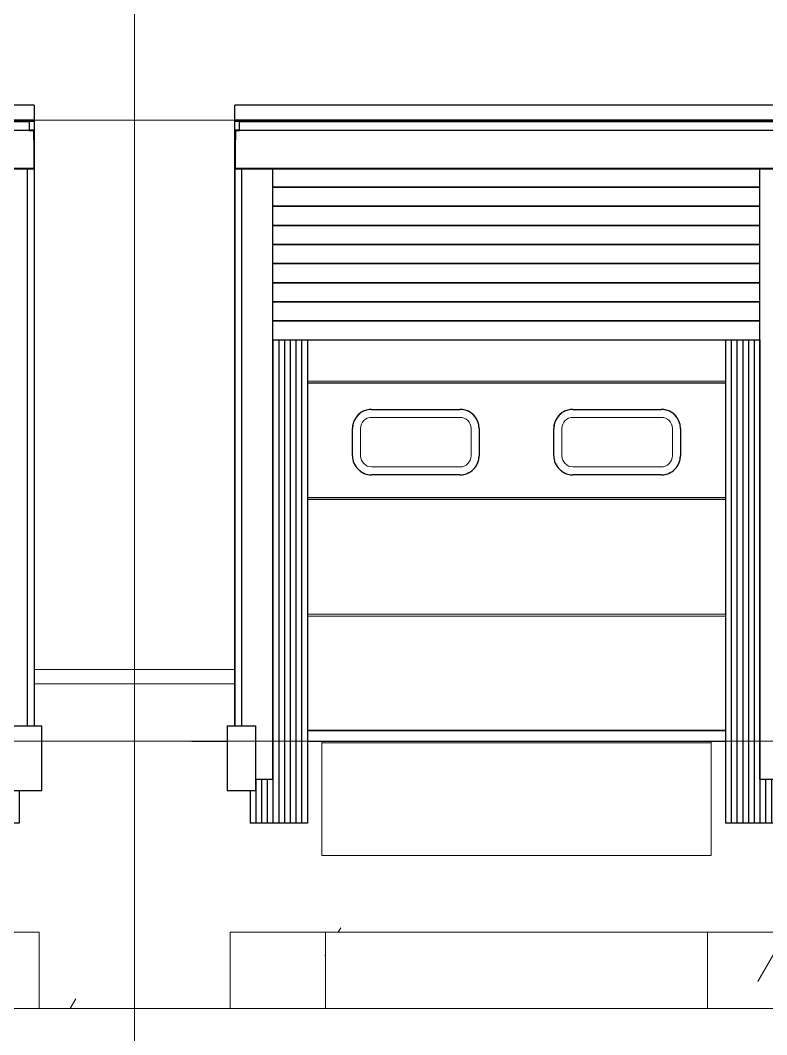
# Model space of a CAD drawing. Extents: x 692141 to 693595, y 1492301 to 1494225.
# Drawn here: x 692319.66 to 692323.57, y 1492374.68 to 1492379.99 of the extents above; entities that cross this region are included whole.
import ezdxf

# ---------------------------------------------------------------- set-up
doc = ezdxf.new("R2010")
doc.units = 0
doc.header["$MEASUREMENT"] = 0
for name, pattern in [('Centre', [7937.5, 1587.5, -1190.625, 3968.75, -1190.625]), ('Grid Line', [5556.25, 3175, -793.75, 793.75, -793.75]), ('Čárka', [3175, 1587.5, -1587.5])]:
    doc.linetypes.add(name, pattern=pattern)
for name, color, linetype, lineweight in [('A-DETL-GENF', 92, 'Continuous', 5), ('A-FLOR', 192, 'Continuous', 5), ('A-FLOR-LEVL', 8, 'Grid Line', 5), ('A-GENM', 13, 'Continuous', 5), ('A-WALL-PATT', 111, 'Continuous', 5), ('S-BEAM', 12, 'Continuous', 5), ('S-GRID', 1, 'Continuous', 5)]:
    doc.layers.add(name, color=color, linetype=linetype, lineweight=lineweight)
doc.layers.add('A-DOOR', color=2, linetype='Continuous')

# ---------------------------------------------------------------- blocks, each defined once
blk = doc.blocks.new('HAVI-DC_R19_AR_120_STRUCTURE_rvt-2-500_ELEVATION 4')
at = {"layer": 'S-BEAM'}
h = blk.add_hatch(dxfattribs=at)
h.set_pattern_fill('FP_109', color=256, style=0, pattern_type=2)
h.set_pattern_definition([(0, (212730.054, 1200), (4064, 1016), [167.64, -2880.36, 167.64, -2880.36, -16256]), (0, (212730.054, 1200), (4064, 1016), [-6096, 167.64, -5928.36, 167.64, -2880.36, -7112]), (0, (212730.054, 1200), (4064, 1016), [-15240, 167.64, -1864.36, 167.64, -4912.36]), (120, (214254.054, 1708), (-2911.881810244989, 3011.527240979959), [167.64, -2880.36, 167.64, -2880.36, -16256]), (120, (214254.054, 1708), (-2911.881810244989, 3011.527240979959), [-6095.999999999999, 167.64, -5928.359999999999, 167.64, -2880.36, -7111.999999999999]), (120, (214254.054, 1708), (-2911.881810244989, 3011.527240979959), [-15240, 167.64, -1864.36, 167.64, -4912.359999999999]), (240, (214762.054, 3740), (-1152.118189755009, -4027.527240979959), [167.64, -2880.36, 167.64, -2880.36, -16256]), (240, (214762.054, 3740), (-1152.118189755009, -4027.527240979959), [-6096, 167.64, -5928.36, 167.64, -2880.36, -7112]), (240, (214762.054, 3740), (-1152.118189755009, -4027.527240979959), [-15240, 167.64, -1864.36, 167.64, -4912.36])])
h.paths.add_polyline_path([(58499.75461878081, 0), (59499.87292609917, 0), (59499.87292609917, 399.9999999999783), (61499.75461878074, 399.9999999999783), (61499.75461878074, 0), (63500.10954073607, 0), (63500.10954073607, 399.9999999999783), (65499.99123341763, 399.9999999999783), (65499.99123341763, 0), (66499.87292609927, 0), (66499.87292609927, 1400.00000000138), (66014.75461878075, 1400.00000000138), (66014.75461878075, 1139.999999997003), (65894.75461878076, 1139.999999997003), (65894.75461878076, 969.9999999969727), (65594.75461878075, 969.9999999969727), (65594.75461878075, 1400.00000000138), (65519.99123341773, 1400.00000000138), (65519.99123341773, 799.9999999999914), (63479.99123341771, 799.9999999999914), (63479.99123341771, 1400.00000000138), (63404.75461878077, 1400.00000000138), (63404.75461878077, 969.9999999969727), (63104.75461878075, 969.9999999969727), (63104.75461878075, 1139.999999997003), (62984.75461878075, 1139.999999997003), (62984.75461878075, 1400.00000000138), (62014.75461878076, 1400.00000000138), (62014.75461878076, 1139.999999997003), (61894.75461878075, 1139.999999997003), (61894.75461878075, 969.9999999969727), (61594.75461878073, 969.9999999969727), (61594.75461878073, 1400.00000000138), (61519.75461878171, 1400.00000000138), (61519.75461878171, 799.9999999999914), (59479.75461878171, 799.9999999999914), (59479.75461878171, 1400.00000000138), (59404.75461878076, 1400.00000000138), (59404.75461878076, 969.9999999969727), (59104.75461878075, 969.9999999969727), (59104.75461878075, 1139.999999997003), (58984.75461878075, 1139.999999997003), (58984.75461878075, 1400.00000000138), (58499.75461878081, 1400.00000000138), (58499.75461878081, 542.3627569251257)], flags=0)
at = {"layer": 'S-BEAM', "color": 7}
for p, q in [((62014.7546187809, 1400.000000001379), (62984.75461878091, 1400.000000001379)), ((63404.75461878089, 1400.000000001379), (63479.99123341786, 1400.000000001379)), ((63479.99123341786, 800.0000000000011), (63479.99123341786, 1400.000000001379)), ((65519.99123341785, 1400.000000001379), (65594.75461878088, 1400.000000001379)), ((65519.99123341785, 1400.000000001379), (65519.99123341785, 800.0000000000011)), ((65519.99123341785, 800.0000000000011), (63479.99123341784, 800.0000000000011)), ((63500.1095407362, -1.177618003112002e-11), (63500.1095407362, 399.9999999999613)), ((63500.1095407362, 399.9999999999613), (65499.99123341777, 399.9999999999613)), ((65499.99123341777, 399.9999999999613), (65499.99123341777, -1.177618003112002e-11)), ((65499.99123341777, -1.177618003112002e-11), (63500.1095407362, -1.177618003112002e-11))]:
    blk.add_line(p, q, dxfattribs=at)
blk = doc.blocks.new('Column Center Mark - Column Center Mark-439589-500_ELEVATION 4')
at = {"layer": 'A-DETL-GENF', "lineweight": 9}
for p, q in [((43649.75461878071, 74.99999999996534), (43649.75461878071, -75.00000000003465)), ((43574.75461878071, -3.465174813754857e-11), (43724.75461878071, -3.465174813754857e-11))]:
    blk.add_line(p, q, dxfattribs=at)
blk = doc.blocks.new('Loading-Equipment_Dock-levellers_Loading-Systems_Swing-Lip_232M_100kN - PowerRamp 232M100 2100 x 3000 mm-460557-500_ELEVATION 4')
at = {"layer": 'A-GENM'}
for p, q in [((51479.75461878094, 1390.000000001369), (53519.75461878094, 1390.000000001369)), ((51479.75461878094, 800.0000000013796), (51479.75461878094, 1390.000000001369)), ((53519.75461878094, 800.0000000013796), (53519.75461878094, 1390.000000001369)), ((53519.75461878094, 800.0000000013796), (51479.75461878094, 800.0000000013796))]:
    blk.add_line(p, q, dxfattribs=at)
blk = doc.blocks.new('Door_ASSA-ABLOY DS6070B Inflatable shelter - Insulated wall-V79-500_ELEVATION 4')
at = {"layer": 'A-DOOR', "color": 47}
for p, q in [((63024.75461878096, 4652.807871864885), (63024.75461878096, 4729.999999996988)), ((65974.75461878093, 4729.999999996979), (63024.75461878096, 4729.999999996988)), ((65974.75461878093, 4729.999999996979), (65974.75461878093, 4652.807871864876)), ((63023.75461878096, 4649.999999996991), (63023.75461878096, 4598.999999996989)), ((63024.75461878096, 4647.691042939573), (63024.75461878096, 4652.807871864885)), ((63024.75461878096, 4652.807871864885), (65974.75461878093, 4652.807871864876)), ((63024.75461878096, 4644.684469772975), (63024.75461878096, 4647.691042939573)), ((65974.75461878093, 4647.691042939563), (63024.75461878096, 4647.691042939573)), ((65974.75461878093, 4644.684469772965), (63024.75461878096, 4644.684469772974)), ((63049.75461878096, 4598.999999996989), (63049.75461878096, 4647.69104293955)), ((65947.75461878095, 4641.364026622491), (63049.75461878095, 4641.364026622491)), ((65947.75461878093, 4647.691042939549), (65947.75461878093, 4598.999999997001)), ((65974.75461878093, 4652.807871864876), (65974.75461878093, 4647.691042939563)), ((65974.75461878093, 4647.691042939563), (65974.75461878093, 4644.684469772965)), ((65975.75461878093, 4598.999999997001), (65975.75461878093, 4649.999999996992)), ((63049.75461878096, 4598.99999999699), (63023.75461878096, 4598.99999999699)), ((63023.75461878096, 4598.999999996989), (63023.75461878096, 4538.99999999699)), ((63027.75461878095, 4598.99999999703), (63027.75461878095, 4547.999999997032)), ((63027.75461878095, 4547.999999997032), (63027.75461878095, 4598.999999997029)), ((63027.75461878095, 4538.99999999699), (63027.75461878095, 4595.99999999699)), ((63027.75461878095, 4595.99999999699), (63049.75461878096, 4595.99999999699)), ((63027.75461878095, 4397.999999996989), (63027.75461878095, 4595.99999999699)), ((65971.75461878093, 4595.999999996991), (63027.75461878095, 4595.999999996991)), ((63049.75461878096, 4595.99999999699), (63049.75461878096, 4598.999999996989)), ((65975.75461878093, 4598.999999997001), (65947.75461878093, 4598.999999997001)), ((65947.75461878093, 4598.999999997001), (65947.75461878093, 4595.999999997001)), ((65952.9371794539, 4595.999999997001), (65971.75461878093, 4595.999999997001)), ((65971.75461878093, 4598.99999999703), (65971.75461878093, 4547.999999997031)), ((65971.75461878093, 4547.999999997032), (65971.75461878093, 4598.999999997029)), ((65971.75461878093, 4595.999999997001), (65971.75461878093, 4538.999999996992)), ((65971.75461878093, 4595.99999999699), (65971.75461878093, 4397.999999996989)), ((65975.75461878093, 4538.999999996991), (65975.75461878093, 4598.999999997001)), ((63023.75461878096, 4538.99999999699), (63027.75461878095, 4538.99999999699)), ((63024.75461878096, 4547.999999996992), (63024.75461878096, 1479.999999996993)), ((63024.75461878096, 1479.999999996995), (63024.75461878096, 4538.999999997)), ((65971.75461878093, 4538.999999996991), (65975.75461878093, 4538.999999996991)), ((65974.75461878093, 4547.999999996992), (65974.75461878093, 1479.999999996993)), ((65974.75461878093, 4538.999999997), (65974.75461878093, 1479.999999996996)), ((63027.75461878095, 4394.999999996989), (63027.75461878095, 4397.999999996989)), ((65971.75461878093, 4397.999999996989), (63027.75461878095, 4397.999999996989)), ((65971.75461878093, 4397.999999996989), (63027.75461878095, 4397.999999996989)), ((65971.75461878093, 4394.99999999699), (63027.75461878095, 4394.99999999699)), ((63061.76127485434, 1479.999999996993), (63061.76127485434, 4394.999999996971)), ((65937.74796270719, 4394.999999996971), (65937.74796270719, 1479.999999996993)), ((65971.75461878093, 4397.999999996989), (65971.75461878093, 4394.999999996989)), ((62984.75461878094, 1479.999999996995), (63134.75461878095, 1479.999999996994)), ((62984.75461878094, 1479.999999996995), (62984.75461878094, 1139.999999996994)), ((63134.75461878095, 1139.999999996994), (63134.75461878095, 1479.999999996995)), ((65864.75461878093, 1479.999999997002), (66014.75461878093, 1479.999999997002)), ((65864.75461878093, 1479.999999997002), (65864.75461878093, 1139.999999997)), ((66014.75461878093, 1139.999999997), (66014.75461878093, 1479.999999997002)), ((63134.75461878095, 1139.999999996994), (62984.75461878094, 1139.999999996994)), ((66014.75461878093, 1139.999999997), (65864.75461878093, 1139.999999996999))]:
    blk.add_line(p, q, dxfattribs=at)
at = {"layer": 'A-DOOR', "color": 117}
for p, q in [((63027.75461878096, 4547.999999996993), (63027.75461878096, 4598.999999997008)), ((63027.75461878096, 4582.68366976728), (63027.75461878096, 4598.999999997009)), ((63027.75461878096, 4556.584353991191), (63027.75461878096, 4582.68366976728)), ((65971.75461878092, 4598.999999997011), (65971.75461878092, 4547.999999996998)), ((65971.75461878092, 4598.999999996999), (65971.75461878092, 4582.68366976727)), ((65971.75461878092, 4582.68366976727), (65971.75461878092, 4556.584353991181)), ((63224.75461878095, 1199.999999996987), (63224.75461878095, 4394.999999997)), ((65774.75461878093, 1199.999999996988), (65774.75461878093, 4394.99999999696)), ((63134.75461878095, 1199.999999996987), (63224.75461878095, 1199.999999996987)), ((65774.75461878093, 1199.999999996988), (65864.75461878093, 1199.999999996988))]:
    blk.add_line(p, q, dxfattribs=at)
at = {"layer": 'A-DOOR', "color": 130}
for p, q in [((65774.75461878076, 4299.99999999708), (63224.75461878076, 4299.99999999708)), ((63224.75461878076, 4299.999999997044), (65774.75461878076, 4299.999999997044)), ((65774.75461878076, 4199.999999997067), (63224.75461878076, 4199.999999997067)), ((63224.75461878076, 4199.999999997067), (65774.75461878076, 4199.999999997067)), ((65774.75461878076, 4099.999999997055), (63224.75461878076, 4099.999999997055)), ((63224.75461878076, 4099.999999997055), (65774.75461878076, 4099.999999997055)), ((65774.75461878076, 3999.999999997044), (63224.75461878076, 3999.999999997044)), ((63224.75461878076, 3999.999999997044), (65774.75461878076, 3999.999999997044)), ((65774.75461878076, 3899.999999997066), (63224.75461878076, 3899.999999997066)), ((63224.75461878076, 3899.999999997066), (65774.75461878076, 3899.999999997066)), ((65774.75461878076, 3799.999999997089), (63224.75461878076, 3799.999999997089)), ((63224.75461878076, 3799.999999997054), (65774.75461878076, 3799.999999997054)), ((65774.75461878076, 3699.999999997077), (63224.75461878076, 3699.999999997077)), ((63224.75461878076, 3699.999999997077), (65774.75461878076, 3699.999999997077)), ((65774.75461878076, 3599.999999997065), (63224.75461878076, 3599.999999997065)), ((63224.75461878076, 3599.999999997065), (65774.75461878076, 3599.999999997065)), ((63224.75461878095, 3500.073277789998), (63224.75461878094, 969.9999999969889)), ((63224.75461878095, 3500.073277789998), (63224.75461878094, 969.9999999969889)), ((63224.75461878076, 3499.999999997088), (65774.75461878076, 3499.999999997088)), ((63254.75461878094, 3500.091597238241), (63254.75461878094, 1400.000000001407)), ((63254.75461878094, 3500.091597238241), (63254.75461878093, 969.9999999969889)), ((63284.75461878095, 3500.109916686441), (63284.75461878093, 969.9999999969879)), ((63284.75461878095, 3500.109916686441), (63284.75461878093, 969.9999999969889)), ((63314.75461878095, 3500.128236134684), (63314.75461878094, 1400.000000001406)), ((63314.75461878095, 3500.128236134684), (63314.75461878094, 969.9999999969879)), ((63344.75461878095, 3500.146555582926), (63344.75461878094, 969.9999999969879)), ((63344.75461878095, 3500.146555582926), (63344.75461878094, 969.9999999969879)), ((63374.75461878094, 3500.16487503117), (63374.75461878094, 1400.000000001406)), ((63374.75461878094, 3500.16487503117), (63374.75461878093, 969.9999999969879)), ((63404.75461878094, 3500.18319447937), (63404.75461878093, 969.9999999969879)), ((65594.75461878093, 3499.99999999706), (65594.75461878093, 969.9999999969803)), ((65624.75461878095, 3499.99999999706), (65624.75461878093, 969.9999999969803)), ((65624.75461878095, 3499.99999999706), (65624.75461878093, 1400.000000001399)), ((65654.75461878095, 3499.99999999706), (65654.75461878093, 969.9999999969803)), ((65654.75461878095, 3499.99999999706), (65654.75461878093, 969.9999999969803)), ((65684.75461878093, 3499.99999999706), (65684.75461878093, 969.9999999969803)), ((65684.75461878093, 3499.99999999706), (65684.75461878093, 1400.000000001399)), ((65714.75461878093, 3499.99999999706), (65714.75461878093, 969.9999999969803)), ((65714.75461878093, 3499.99999999706), (65714.75461878093, 969.9999999969803)), ((65744.75461878093, 3499.99999999706), (65744.75461878093, 969.9999999969803)), ((65744.75461878093, 3499.99999999706), (65744.75461878093, 1400.000000001399)), ((65774.75461878095, 3499.99999999706), (65774.75461878093, 969.9999999969803)), ((65774.75461878095, 3499.99999999706), (65774.75461878093, 969.9999999969803)), ((63134.75461878093, 1199.999999996993), (63134.75461878093, 969.9999999969889)), ((63164.75461878094, 1199.999999996993), (63164.75461878094, 969.9999999969889)), ((63164.75461878094, 1199.999999996993), (63164.75461878094, 969.9999999969889)), ((63194.75461878094, 1199.999999996993), (63194.75461878094, 969.9999999969889)), ((65804.75461878093, 1199.999999996984), (65804.75461878093, 969.9999999969803)), ((65834.75461878093, 1199.999999996984), (65834.75461878093, 969.9999999969803)), ((65834.75461878093, 1199.999999996984), (65834.75461878093, 969.9999999969803)), ((65864.75461878093, 1199.999999996984), (65864.75461878093, 969.9999999969803)), ((63104.75461878093, 1139.999999997006), (63104.75461878093, 969.9999999969889)), ((65894.75461878093, 1139.999999996997), (65894.75461878093, 969.9999999969803)), ((63134.75461878093, 969.9999999969885), (63104.75461878093, 969.9999999969887)), ((63164.75461878094, 969.9999999969885), (63134.75461878093, 969.9999999969885)), ((63194.75461878094, 969.9999999969885), (63164.75461878094, 969.9999999969887)), ((63224.75461878094, 969.9999999969885), (63194.75461878094, 969.9999999969885)), ((63254.75461878093, 969.9999999969885), (63224.75461878094, 969.9999999969887)), ((63284.75461878093, 969.9999999969885), (63254.75461878093, 969.9999999969885)), ((63314.75461878094, 969.999999996988), (63284.75461878093, 969.9999999969881)), ((63344.75461878094, 969.999999996988), (63314.75461878094, 969.999999996988)), ((63374.75461878093, 969.999999996988), (63344.75461878094, 969.9999999969881)), ((63404.75461878093, 969.999999996988), (63374.75461878093, 969.999999996988)), ((65624.75461878093, 969.9999999969807), (65594.75461878093, 969.9999999969807)), ((65654.75461878093, 969.9999999969806), (65624.75461878093, 969.9999999969807)), ((65684.75461878093, 969.9999999969807), (65654.75461878093, 969.9999999969807)), ((65714.75461878093, 969.9999999969806), (65684.75461878093, 969.9999999969807)), ((65744.75461878093, 969.9999999969801), (65714.75461878093, 969.9999999969801)), ((65774.75461878093, 969.99999999698), (65744.75461878093, 969.9999999969801)), ((65804.75461878093, 969.9999999969801), (65774.75461878093, 969.9999999969801)), ((65834.75461878093, 969.99999999698), (65804.75461878093, 969.9999999969801)), ((65864.75461878093, 969.9999999969801), (65834.75461878093, 969.9999999969801)), ((65894.75461878093, 969.99999999698), (65864.75461878093, 969.9999999969801))]:
    blk.add_line(p, q, dxfattribs=at)
blk = doc.blocks.new('Door_ASSA-ABLOY DS6070B Inflatable shelter - Insulated wall-V73-500_ELEVATION 4')
at = {"layer": 'A-DOOR', "color": 47}
for p, q in [((123024.6363114675, 4652.807871864885), (123024.6363114675, 4729.999999996988)), ((125974.6363114675, 4729.999999996979), (123024.6363114675, 4729.999999996988)), ((125974.6363114675, 4729.999999996979), (125974.6363114675, 4652.807871864876)), ((123023.6363114675, 4649.999999996991), (123023.6363114675, 4598.999999996989)), ((123024.6363114675, 4647.691042939573), (123024.6363114675, 4652.807871864885)), ((123024.6363114675, 4652.807871864885), (125974.6363114675, 4652.807871864876)), ((123024.6363114675, 4644.684469772975), (123024.6363114675, 4647.691042939573)), ((125974.6363114675, 4647.691042939563), (123024.6363114675, 4647.691042939573)), ((125974.6363114675, 4644.684469772965), (123024.6363114675, 4644.684469772974)), ((123049.6363114675, 4598.999999996989), (123049.6363114675, 4647.69104293955)), ((125947.6363114675, 4641.364026622491), (123049.6363114675, 4641.364026622491)), ((125947.6363114675, 4647.691042939549), (125947.6363114675, 4598.999999997001)), ((125974.6363114675, 4652.807871864876), (125974.6363114675, 4647.691042939563)), ((125974.6363114675, 4647.691042939563), (125974.6363114675, 4644.684469772965)), ((125975.6363114675, 4598.999999997001), (125975.6363114675, 4649.999999996992)), ((123049.6363114675, 4598.99999999699), (123023.6363114675, 4598.99999999699)), ((123023.6363114675, 4598.999999996989), (123023.6363114675, 4538.99999999699)), ((123027.6363114675, 4598.99999999703), (123027.6363114675, 4547.999999997031)), ((123027.6363114675, 4547.999999997032), (123027.6363114675, 4598.999999997029)), ((123027.6363114675, 4538.99999999699), (123027.6363114675, 4595.99999999699)), ((123027.6363114675, 4595.99999999699), (123049.6363114675, 4595.99999999699)), ((123027.6363114675, 4397.999999996989), (123027.6363114675, 4595.99999999699)), ((125971.6363114675, 4595.999999996991), (123027.6363114675, 4595.999999996991)), ((123049.6363114675, 4595.99999999699), (123049.6363114675, 4598.999999996989)), ((125975.6363114675, 4598.999999997001), (125947.6363114675, 4598.999999997001)), ((125947.6363114675, 4598.999999997001), (125947.6363114675, 4595.999999997001)), ((125947.6363114675, 4595.999999997001), (125971.6363114675, 4595.999999997001)), ((125971.6363114675, 4598.99999999703), (125971.6363114675, 4547.999999997031)), ((125971.6363114675, 4547.999999997032), (125971.6363114675, 4598.999999997029)), ((125971.6363114675, 4595.999999997001), (125971.6363114675, 4538.999999996992)), ((125971.6363114675, 4595.99999999699), (125971.6363114675, 4397.999999996989)), ((125975.6363114675, 4538.999999996991), (125975.6363114675, 4598.999999997001)), ((123023.6363114675, 4538.99999999699), (123027.6363114675, 4538.99999999699)), ((123024.6363114675, 4547.999999996992), (123024.6363114675, 1479.999999996993)), ((123024.6363114675, 1479.999999996995), (123024.6363114675, 4538.999999997)), ((125971.6363114675, 4538.999999996991), (125975.6363114675, 4538.999999996991)), ((125974.6363114675, 4547.999999996992), (125974.6363114675, 1479.999999996993)), ((125974.6363114675, 4538.999999997), (125974.6363114675, 1479.999999996996)), ((123027.6363114675, 4394.999999996989), (123027.6363114675, 4397.999999996989)), ((125971.6363114675, 4397.999999996989), (123027.6363114675, 4397.999999996989)), ((125971.6363114675, 4397.999999996989), (123027.6363114675, 4397.999999996989)), ((125971.6363114675, 4394.99999999699), (123027.6363114675, 4394.99999999699)), ((123061.642967541, 1479.999999996993), (123061.642967541, 4394.999999996971)), ((125937.6296553938, 4394.999999996971), (125937.6296553938, 1479.999999996993)), ((125971.6363114675, 4397.999999996989), (125971.6363114675, 4394.999999996989)), ((122984.6363114675, 1479.999999996995), (123134.6363114675, 1479.999999996994)), ((122984.6363114675, 1479.999999996995), (122984.6363114675, 1139.999999996994)), ((123134.6363114675, 1139.999999996994), (123134.6363114675, 1479.999999996995)), ((125864.6363114675, 1479.999999997002), (126014.6363114675, 1479.999999997002)), ((125864.6363114675, 1479.999999997002), (125864.6363114675, 1139.999999997)), ((126014.6363114675, 1139.999999997), (126014.6363114675, 1479.999999997002)), ((123134.6363114675, 1139.999999996994), (122984.6363114675, 1139.999999996994)), ((126014.6363114675, 1139.999999997), (125864.6363114675, 1139.999999996999))]:
    blk.add_line(p, q, dxfattribs=at)
at = {"layer": 'A-DOOR', "color": 117}
for p, q in [((123027.6363114675, 4547.999999996993), (123027.6363114675, 4598.999999997008)), ((123027.6363114675, 4582.68366976728), (123027.6363114675, 4598.999999997009)), ((123027.6363114675, 4556.584353991191), (123027.6363114675, 4582.68366976728)), ((125971.6363114675, 4598.999999997011), (125971.6363114675, 4547.999999996998)), ((125971.6363114675, 4598.999999996999), (125971.6363114675, 4582.68366976727)), ((125971.6363114675, 4582.68366976727), (125971.6363114675, 4556.584353991181)), ((123224.6363114675, 1199.999999996987), (123224.6363114675, 4394.999999997)), ((125774.6363114675, 1199.999999996988), (125774.6363114675, 4394.99999999696)), ((123134.6363114675, 1199.999999996987), (123224.6363114675, 1199.999999996987)), ((125774.6363114675, 1199.999999996988), (125864.6363114675, 1199.999999996988))]:
    blk.add_line(p, q, dxfattribs=at)
at = {"layer": 'A-DOOR', "color": 130}
for p, q in [((125774.6363114674, 4299.99999999708), (123224.6363114674, 4299.99999999708)), ((123224.6363114674, 4299.999999997044), (125774.6363114674, 4299.999999997044)), ((125774.6363114674, 4199.999999997067), (123224.6363114674, 4199.999999997067)), ((123224.6363114674, 4199.999999997067), (125774.6363114674, 4199.999999997067)), ((125774.6363114674, 4099.999999997055), (123224.6363114674, 4099.999999997055)), ((123224.6363114674, 4099.999999997055), (125774.6363114674, 4099.999999997055)), ((125774.6363114674, 3999.999999997044), (123224.6363114674, 3999.999999997044)), ((123224.6363114674, 3999.999999997044), (125774.6363114674, 3999.999999997044)), ((125774.6363114674, 3899.999999997066), (123224.6363114674, 3899.999999997066)), ((123224.6363114674, 3899.999999997066), (125774.6363114674, 3899.999999997066)), ((125774.6363114674, 3799.999999997089), (123224.6363114674, 3799.999999997089)), ((123224.6363114674, 3799.999999997054), (125774.6363114674, 3799.999999997054)), ((125774.6363114674, 3699.999999997077), (123224.6363114674, 3699.999999997077)), ((123224.6363114674, 3699.999999997077), (125774.6363114674, 3699.999999997077)), ((125774.6363114674, 3599.999999997065), (123224.6363114674, 3599.999999997065)), ((123224.6363114674, 3599.999999997065), (125774.6363114674, 3599.999999997065)), ((123224.6363114675, 3500.073277789998), (123224.6363114675, 969.9999999969889)), ((123224.6363114675, 3500.073277789998), (123224.6363114675, 969.9999999969889)), ((123224.6363114674, 3499.999999997088), (125774.6363114674, 3499.999999997088)), ((123254.6363114675, 3500.091597238241), (123254.6363114675, 1400.000000001407)), ((123254.6363114675, 3500.091597238241), (123254.6363114675, 969.9999999969889)), ((123284.6363114675, 3500.109916686441), (123284.6363114675, 969.9999999969879)), ((123284.6363114675, 3500.109916686441), (123284.6363114675, 969.9999999969889)), ((123314.6363114675, 3500.128236134684), (123314.6363114675, 1400.000000001406)), ((123314.6363114675, 3500.128236134684), (123314.6363114675, 969.9999999969879)), ((123344.6363114675, 3500.146555582926), (123344.6363114675, 969.9999999969879)), ((123344.6363114675, 3500.146555582926), (123344.6363114675, 969.9999999969879)), ((123374.6363114675, 3500.16487503117), (123374.6363114675, 1400.000000001406)), ((123374.6363114675, 3500.16487503117), (123374.6363114675, 969.9999999969879)), ((123404.6363114675, 3500.18319447937), (123404.6363114675, 969.9999999969879)), ((125594.6363114675, 3499.99999999706), (125594.6363114675, 969.9999999969803)), ((125624.6363114675, 3499.99999999706), (125624.6363114675, 969.9999999969803)), ((125624.6363114675, 3499.99999999706), (125624.6363114675, 1400.000000001399)), ((125654.6363114675, 3499.99999999706), (125654.6363114675, 969.9999999969803)), ((125654.6363114675, 3499.99999999706), (125654.6363114675, 969.9999999969803)), ((125684.6363114675, 3499.99999999706), (125684.6363114675, 969.9999999969803)), ((125684.6363114675, 3499.99999999706), (125684.6363114675, 1400.000000001399)), ((125714.6363114675, 3499.99999999706), (125714.6363114675, 969.9999999969803)), ((125714.6363114675, 3499.99999999706), (125714.6363114675, 969.9999999969803)), ((125744.6363114675, 3499.99999999706), (125744.6363114675, 969.9999999969803)), ((125744.6363114675, 3499.99999999706), (125744.6363114675, 1400.000000001399)), ((125774.6363114675, 3499.99999999706), (125774.6363114675, 969.9999999969803)), ((125774.6363114675, 3499.99999999706), (125774.6363114675, 969.9999999969803)), ((123134.6363114675, 1199.999999996993), (123134.6363114675, 969.9999999969889)), ((123164.6363114675, 1199.999999996993), (123164.6363114675, 969.9999999969889)), ((123164.6363114675, 1199.999999996993), (123164.6363114675, 969.9999999969889)), ((123194.6363114675, 1199.999999996993), (123194.6363114675, 969.9999999969889)), ((125804.6363114675, 1199.999999996984), (125804.6363114675, 969.9999999969803)), ((125834.6363114675, 1199.999999996984), (125834.6363114675, 969.9999999969803)), ((125834.6363114675, 1199.999999996984), (125834.6363114675, 969.9999999969803)), ((125864.6363114675, 1199.999999996984), (125864.6363114675, 969.9999999969803)), ((123104.6363114675, 1139.999999997006), (123104.6363114675, 969.9999999969889)), ((125894.6363114675, 1139.999999996997), (125894.6363114675, 969.9999999969803)), ((123134.6363114675, 969.9999999969885), (123104.6363114675, 969.9999999969887)), ((123164.6363114675, 969.9999999969885), (123134.6363114675, 969.9999999969885)), ((123194.6363114675, 969.9999999969885), (123164.6363114675, 969.9999999969887)), ((123224.6363114675, 969.9999999969885), (123194.6363114675, 969.9999999969885)), ((123254.6363114675, 969.9999999969885), (123224.6363114675, 969.9999999969887)), ((123284.6363114675, 969.9999999969885), (123254.6363114675, 969.9999999969885)), ((123314.6363114675, 969.999999996988), (123284.6363114675, 969.9999999969881)), ((123344.6363114675, 969.999999996988), (123314.6363114675, 969.999999996988)), ((123374.6363114675, 969.999999996988), (123344.6363114675, 969.9999999969881)), ((123404.6363114675, 969.999999996988), (123374.6363114675, 969.999999996988)), ((125624.6363114675, 969.9999999969807), (125594.6363114675, 969.9999999969807)), ((125654.6363114675, 969.9999999969806), (125624.6363114675, 969.9999999969807)), ((125684.6363114675, 969.9999999969807), (125654.6363114675, 969.9999999969807)), ((125714.6363114675, 969.9999999969806), (125684.6363114675, 969.9999999969807)), ((125744.6363114675, 969.9999999969801), (125714.6363114675, 969.9999999969801)), ((125774.6363114675, 969.99999999698), (125744.6363114675, 969.9999999969801)), ((125804.6363114675, 969.9999999969801), (125774.6363114675, 969.9999999969801)), ((125834.6363114675, 969.99999999698), (125804.6363114675, 969.9999999969801)), ((125864.6363114675, 969.9999999969801), (125834.6363114675, 969.9999999969801)), ((125894.6363114675, 969.99999999698), (125864.6363114675, 969.9999999969801))]:
    blk.add_line(p, q, dxfattribs=at)
blk = doc.blocks.new('Doors_Industrial_Loading-Systems_Sectional-Overhead-Door_High-Lift_40mm - 2500 x 3000 mm-255109-500_ELEVATION 4')
at = {"layer": 'A-DOOR', "color": 7}
for p, q in [((53594.75461878086, 3273.999999996978), (51404.75461878087, 3273.999999996978)), ((51741.08795211413, 3136.49999999713), (52204.08795211413, 3136.49999999713)), ((51741.08795211413, 3136.49999999713), (52204.08795211413, 3136.49999999713)), ((52795.42128544746, 3136.499999997063), (53258.42128544746, 3136.499999997063)), ((52795.42128544746, 3136.499999997063), (53258.42128544746, 3136.499999997063)), ((51641.08795211412, 2893.499999997032), (51641.08795211412, 3036.49999999713)), ((51641.08795211412, 2893.499999997032), (51641.08795211412, 3036.49999999713)), ((52304.08795211412, 3036.49999999713), (52304.08795211412, 2893.499999997034)), ((52304.08795211412, 3036.49999999713), (52304.08795211412, 2893.499999997034)), ((52695.42128544745, 2893.499999996908), (52695.42128544745, 3036.499999997063)), ((52695.42128544745, 2893.499999996908), (52695.42128544745, 3036.499999997063)), ((53358.42128544745, 3036.499999997064), (53358.42128544745, 2893.499999996909)), ((53358.42128544745, 3036.499999997064), (53358.42128544745, 2893.499999996909)), ((52204.08795211413, 2793.499999997033), (51741.08795211413, 2793.499999997033)), ((52204.08795211413, 2793.499999997034), (51741.08795211413, 2793.499999997034)), ((53258.42128544746, 2793.499999996908), (52795.42128544746, 2793.499999996908)), ((53258.42128544746, 2793.499999996909), (52795.42128544746, 2793.499999996909)), ((51404.75461878085, 2675.02522143521), (53594.75461878085, 2675.02522143521)), ((51404.75461878085, 2675.02522143521), (53594.75461878085, 2675.02522143521)), ((53594.75461878085, 1455.025221435202), (51404.75461878085, 1455.025221435202)), ((51404.75461878085, 1455.025221435202), (53594.75461878085, 1455.025221435202)), ((51404.75461878085, 1399.99999999697), (53594.75461878085, 1399.99999999697))]:
    blk.add_line(p, q, dxfattribs=at)
at = {"layer": 'A-DOOR', "color": 1, "linetype": 'Čárka'}
blk.add_line((50799.75461878089, 1399.999999996979), (50984.75461878087, 1399.999999996979), dxfattribs=at)
at = {"layer": 'A-DOOR', "color": 7}
for centre, radius, start, end in [((51741.08795211413, 3036.49999999713), 100.0000000000073, 90, 180), ((51741.08795211413, 3036.49999999713), 100.0000000000039, 90, 105.0000000000023), ((52204.08795211413, 3036.49999999713), 99.99999999999272, 75.00000000000009, 90), ((52204.08795211413, 3036.49999999713), 100, 359.9999999999995, 90.00000000000014), ((52795.42128544746, 3036.499999997063), 100.0000000000073, 90, 180), ((52795.42128544746, 3036.499999997063), 99.99999999999685, 90, 105.0000000000033), ((53258.42128544746, 3036.499999997063), 100, 75.00000000000026, 90.00000000000014), ((53258.42128544746, 3036.499999997063), 100, 2.544443745170813e-13, 90.00000000000026), ((51741.08795211413, 3036.49999999713), 99.99999999999983, 149.9999999999999, 158.0128132546783), ((51741.08795211413, 3036.49999999713), 100.0000000000038, 129.5802092619308, 140.419790738174), ((51741.08795211413, 3036.49999999713), 99.99999999999403, 111.987186745122, 120.0000000000014), ((52204.08795211413, 3036.49999999713), 99.9999999999929, 60.00000000000188, 68.01281325518684), ((52204.08795211413, 3036.49999999713), 99.99999999999288, 39.58020926189104, 50.41979073807785), ((52204.08795211413, 3036.49999999713), 99.9999999999904, 21.98718674540017, 29.99999999999961), ((52795.42128544746, 3036.499999997063), 100.0000000000081, 150.0000000000001, 158.0128132546389), ((52795.42128544746, 3036.499999997063), 100.000000000001, 129.5802092621385, 140.4197907379084), ((52795.42128544746, 3036.499999997063), 99.99999999999767, 111.9871867455804, 120.0000000000041), ((53258.42128544746, 3036.499999997063), 99.99999999999554, 60.00000000000276, 68.01281325471513), ((53258.42128544746, 3036.499999997063), 99.99999999998983, 39.58020926196789, 50.41979073790356), ((53258.42128544746, 3036.499999997063), 99.9999999999904, 21.98718674559879, 29.99999999999978), ((51741.08795211413, 3036.49999999713), 99.99999999999997, 164.9999999999994, 179.9999999999997), ((52204.08795211413, 3036.49999999713), 99.99999999998793, 0, 14.99999999999994), ((52795.42128544746, 3036.499999997063), 99.99999999999997, 164.9999999999992, 179.9999999999997), ((53258.42128544746, 3036.499999997063), 99.99999999999496, 2.60551039505497e-13, 15.00000000000034), ((51741.08795211413, 2893.499999997033), 100.0000000000039, 180.0000000000004, 195.0000000000005), ((51741.08795211413, 2893.499999997033), 100.0000000000074, 180.0000000000002, 270.0000000000002), ((52204.08795211413, 2893.499999997033), 100, 269.9999999999999, 2.544443745170813e-13), ((52204.08795211413, 2893.499999997033), 99.99999999999272, 344.9999999999991, 0), ((52795.42128544746, 2893.499999996908), 100.0000000000058, 180.0000000000001, 195.0000000000003), ((52795.42128544746, 2893.499999996908), 100.0000000000074, 180.0000000000002, 270.0000000000002), ((53258.42128544746, 2893.499999996908), 100.0000000000001, 270, 3.943887805014761e-13), ((53258.42128544746, 2893.499999996908), 99.99999999999272, 345.0000000000004, 0), ((51741.08795211413, 2893.499999997033), 100.0000000000003, 201.9871867460193, 210.0000000000001), ((51741.08795211413, 2893.499999997033), 100.0000000000061, 219.5802092624, 230.4197907375653), ((52204.08795211413, 2893.499999997033), 100.000000000001, 309.5802092624714, 320.4197907376303), ((52204.08795211413, 2893.499999997033), 99.99999999999405, 329.9999999999996, 338.0128132540318), ((52795.42128544746, 2893.499999996908), 100.0000000000103, 201.9871867457571, 210.0000000000001), ((52795.42128544746, 2893.499999996908), 100.0000000000035, 219.5802092620291, 230.4197907378617), ((53258.42128544746, 2893.499999996908), 99.99999999999946, 309.5802092620937, 320.4197907380901), ((53258.42128544746, 2893.499999996908), 99.9999999999933, 329.9999999999998, 338.0128132544009), ((51741.08795211413, 2893.499999997033), 100.000000000001, 239.9999999999999, 248.01281325375), ((51741.08795211413, 2893.499999997033), 100.0000000000073, 254.9999999999982, 270.0000000000001), ((52204.08795211413, 2893.499999997033), 100.000000000002, 269.9999999999996, 284.9999999999982), ((52204.08795211413, 2893.499999997033), 100.000000000003, 291.9871867459398, 299.9999999999955), ((52795.42128544746, 2893.499999996908), 100.0000000000054, 239.9999999999976, 248.0128132548799), ((52795.42128544746, 2893.499999996908), 100.0000000000073, 254.999999999998, 269.9999999999998), ((53258.42128544746, 2893.499999996908), 100.000000000002, 269.9999999999996, 284.9999999999982), ((53258.42128544746, 2893.499999996908), 100.000000000003, 291.987186745049, 299.9999999999954)]:
    blk.add_arc(centre, radius, start, end, dxfattribs=at)
at = {"layer": 'A-GENM', "color": 7}
for p, q in [((51404.75461878088, 3285.02522143521), (53594.75461878086, 3285.02522143521)), ((51404.75461878088, 3285.02522143521), (53594.75461878086, 3285.02522143521)), ((51741.08795211413, 3136.499999996981), (52204.08795211413, 3136.499999996981)), ((52795.42128544745, 3136.499999996981), (53258.42128544745, 3136.499999996981)), ((52204.08795211413, 3094.499999996981), (51741.08795211413, 3094.499999996981)), ((52204.08795211413, 3094.499999996981), (51741.08795211413, 3094.499999996981)), ((53258.42128544745, 3094.499999996981), (52795.42128544745, 3094.499999996981)), ((53258.42128544745, 3094.499999996981), (52795.42128544745, 3094.499999996981)), ((51641.08795211412, 2893.499999996981), (51641.08795211412, 3036.499999996981)), ((51683.08795211412, 3036.499999996981), (51683.08795211412, 2893.499999996981)), ((51683.08795211412, 3036.499999996981), (51683.08795211412, 2893.499999996981)), ((52262.08795211412, 2893.499999996981), (52262.08795211412, 3036.499999996981)), ((52262.08795211412, 2893.499999996981), (52262.08795211412, 3036.499999996982)), ((52304.08795211412, 3036.499999996982), (52304.08795211412, 2893.499999996981)), ((52695.42128544745, 2893.499999996981), (52695.42128544745, 3036.499999996981)), ((52737.42128544745, 3036.499999996981), (52737.42128544745, 2893.499999996981)), ((52737.42128544745, 3036.499999996981), (52737.42128544745, 2893.499999996981)), ((53316.42128544745, 2893.499999996981), (53316.42128544745, 3036.499999996981)), ((53316.42128544745, 2893.499999996981), (53316.42128544745, 3036.499999996982)), ((53358.42128544745, 3036.499999996982), (53358.42128544745, 2893.499999996981)), ((51741.08795211413, 2835.499999996982), (52204.08795211413, 2835.499999996982)), ((51741.08795211413, 2835.499999996982), (52204.08795211413, 2835.499999996982)), ((52795.42128544745, 2835.499999996982), (53258.42128544745, 2835.499999996982)), ((52795.42128544745, 2835.499999996982), (53258.42128544745, 2835.499999996982)), ((52204.08795211413, 2793.499999996981), (51741.08795211413, 2793.499999996981)), ((53258.42128544745, 2793.499999996981), (52795.42128544745, 2793.499999996981)), ((53594.75461878085, 2663.99999999698), (51404.75461878085, 2663.99999999698)), ((51404.75461878085, 2065.025221435211), (53594.75461878085, 2065.025221435211)), ((51404.75461878085, 2065.025221435211), (53594.75461878083, 2065.025221435211)), ((53594.75461878085, 2053.999999996979), (51404.75461878085, 2053.999999996979)), ((51404.75461878085, 1455.025221435211), (53594.75461878085, 1455.025221435211)), ((51404.75461878085, 1455.025221435211), (53594.75461878083, 1455.025221435211))]:
    blk.add_line(p, q, dxfattribs=at)
for centre, radius, start, end in [((51741.08795211413, 3036.499999996981), 99.9999999999988, 90.00000000000236, 180.0000000000024), ((52204.08795211413, 3036.499999996981), 100, 5.216109677600168e-13, 90.00000000000026), ((52795.42128544745, 3036.499999996981), 100.0000000000005, 90.00000000000026, 180.0000000000002), ((53258.42128544745, 3036.499999996981), 100.0000000000073, 4.766856328843446e-13, 90.00000000000021), ((51741.08795211413, 3036.499999996981), 58.00000000000728, 90, 180), ((51741.08795211413, 3036.499999996981), 58.00000000000728, 90, 180), ((52204.08795211413, 3036.499999996981), 57.99999999999272, 0, 90), ((52204.08795211413, 3036.499999996981), 57.99999999999272, 8.984518603637631e-13, 90), ((52795.42128544745, 3036.499999996981), 58, 90, 180), ((52795.42128544745, 3036.499999996981), 58, 90, 180), ((53258.42128544745, 3036.499999996981), 58.00000000000728, 0, 90), ((53258.42128544745, 3036.499999996981), 58.00000000000728, 8.984518603637631e-13, 90), ((51741.08795211413, 2893.499999996981), 100.0000000000073, 180.0000000000002, 269.9999999999998), ((51741.08795211413, 2893.499999996981), 58.00000000000728, 180.0000000000002, 269.9999999999998), ((51741.08795211413, 2893.499999996981), 58.00000000000728, 180, 269.9999999999996), ((52204.08795211413, 2893.499999996981), 57.99999999999272, 269.9999999999996, 0), ((52204.08795211413, 2893.499999996981), 57.99999999999272, 269.9999999999996, 0), ((52204.08795211413, 2893.499999996981), 99.99999999999272, 269.9999999999996, 0), ((52795.42128544745, 2893.499999996981), 100.0000000000005, 180.0000000000002, 269.9999999999999), ((52795.42128544745, 2893.499999996981), 58.00000000000009, 180.0000000000002, 269.9999999999999), ((52795.42128544745, 2893.499999996981), 58, 180, 269.9999999999996), ((53258.42128544745, 2893.499999996981), 58.00000000000728, 269.9999999999996, 0), ((53258.42128544745, 2893.499999996981), 58.00000000000728, 269.9999999999996, 0), ((53258.42128544745, 2893.499999996981), 100.0000000000073, 269.9999999999996, 0)]:
    blk.add_arc(centre, radius, start, end, dxfattribs=at)

msp = doc.modelspace()

# ---------------------------------------------------------------- linework, layer by layer
at = {"layer": 'A-FLOR', "color": 90, "lineweight": 9}
msp.add_line((692717.3624908916, 1492374.813383746), (692229.6700198601, 1492374.813383746), dxfattribs=at)
at = {"layer": 'A-FLOR-LEVL', "linetype": 'Centre'}
for p, q in [((692278.3000830481, 1492379.463383747), (692547.7862502306, 1492379.463383747)), ((692278.3000830481, 1492376.213383747), (692544.7862502306, 1492376.213383747)), ((692278.3000830481, 1492374.813383746), (692724.9906739572, 1492374.813383746))]:
    msp.add_line(p, q, dxfattribs=at)
at = {"layer": 'A-WALL-PATT', "color": 8}
for p, q in [((692321.1631710421, 1492379.013383746), (692323.3531710422, 1492379.013383746)), ((692319.733171042, 1492376.588383746), (692320.7831710421, 1492376.588383746)), ((692320.7831710421, 1492376.513383746), (692319.733171042, 1492376.513383746)), ((692319.7731710421, 1492376.213383746), (692320.743171042, 1492376.213383746)), ((692319.7731710421, 1492376.213383746), (692320.743171042, 1492376.213383746)), ((692320.743171042, 1492376.213383746), (692319.7731710421, 1492376.213383746)), ((692319.7731710421, 1492376.213383746), (692320.7431710421, 1492376.213383746)), ((692321.1631710421, 1492376.213383746), (692321.2381710421, 1492376.213383746)), ((692321.2381710421, 1492376.213383746), (692321.1631710421, 1492376.213383746)), ((692321.2381710421, 1492376.213383746), (692323.2781710421, 1492376.213383746)), ((692321.2381710421, 1492375.613383747), (692321.2381710421, 1492376.213383746)), ((692323.2781710421, 1492376.213383746), (692323.353171042, 1492376.213383746)), ((692323.2781710421, 1492376.213383746), (692323.2781710421, 1492375.96430078)), ((692323.2781710421, 1492376.213383746), (692323.2781710421, 1492375.96430078)), ((692323.353171042, 1492376.213383746), (692323.2781710421, 1492376.213383746)), ((692323.2781710421, 1492376.213383746), (692323.2781710421, 1492375.613383747)), ((692323.2781710421, 1492375.613383747), (692321.2381710421, 1492375.613383747)), ((692316.7581710421, 1492375.213383746), (692319.7581710421, 1492375.213383746)), ((692319.7581710421, 1492375.213383746), (692319.7581710421, 1492374.813383746)), ((692320.7581710421, 1492374.813383746), (692320.7581710421, 1492375.213383746)), ((692320.7581710421, 1492375.213383746), (692323.7581710421, 1492375.213383746)), ((692319.7581710421, 1492374.813383746), (692320.7581710421, 1492374.813383746))]:
    msp.add_line(p, q, dxfattribs=at)
at = {"layer": 'S-GRID', "linetype": 'Grid Line'}
msp.add_line((692320.2580527348, 1492366.092463748), (692320.2580527348, 1492428.913383747), dxfattribs=at)

# ---------------------------------------------------------------- block references
at = {"layer": 'A-WALL-PATT', "color": 8}
for name, p, xscale, yscale, zscale in [('HAVI-DC_R19_AR_120_STRUCTURE_rvt-2-500_ELEVATION 4', (692257.7584164233, 1492374.813383746), 0.001, 0.001, 0.001), ('Door_ASSA-ABLOY DS6070B Inflatable shelter - Insulated wall-V73-500_ELEVATION 4', (692193.7585347306, 1492374.813383746), 0.001, 0.001, 0.001), ('Door_ASSA-ABLOY DS6070B Inflatable shelter - Insulated wall-V79-500_ELEVATION 4', (692257.7584164233, 1492374.813383746), 0.001, 0.001, 0.001), ('Doors_Industrial_Loading-Systems_Sectional-Overhead-Door_High-Lift_40mm - 2500 x 3000 mm-255109-500_ELEVATION 4', (692269.7584164233, 1492374.813383746), 0.001, 0.001, 0.001), ('Loading-Equipment_Dock-levellers_Loading-Systems_Swing-Lip_232M_100kN - PowerRamp 232M100 2100 x 3000 mm-460557-500_ELEVATION 4', (692269.7584164233, 1492374.813383746), 0.0009999999999999998, 0.0009999999999999998, 0.0009999999999999998), ('Column Center Mark - Column Center Mark-439589-500_ELEVATION 4', (692276.608298116, 1492374.813383746), 0.001, 0.001, 0.001), ('Column Center Mark - Column Center Mark-439589-500_ELEVATION 4', (692276.608298116, 1492374.813383746), 0.001, 0.001, 0.001)]:
    msp.add_blockref(name, p, dxfattribs=dict(at, xscale=xscale, yscale=yscale, zscale=zscale))

doc.saveas('drawing.dxf')
